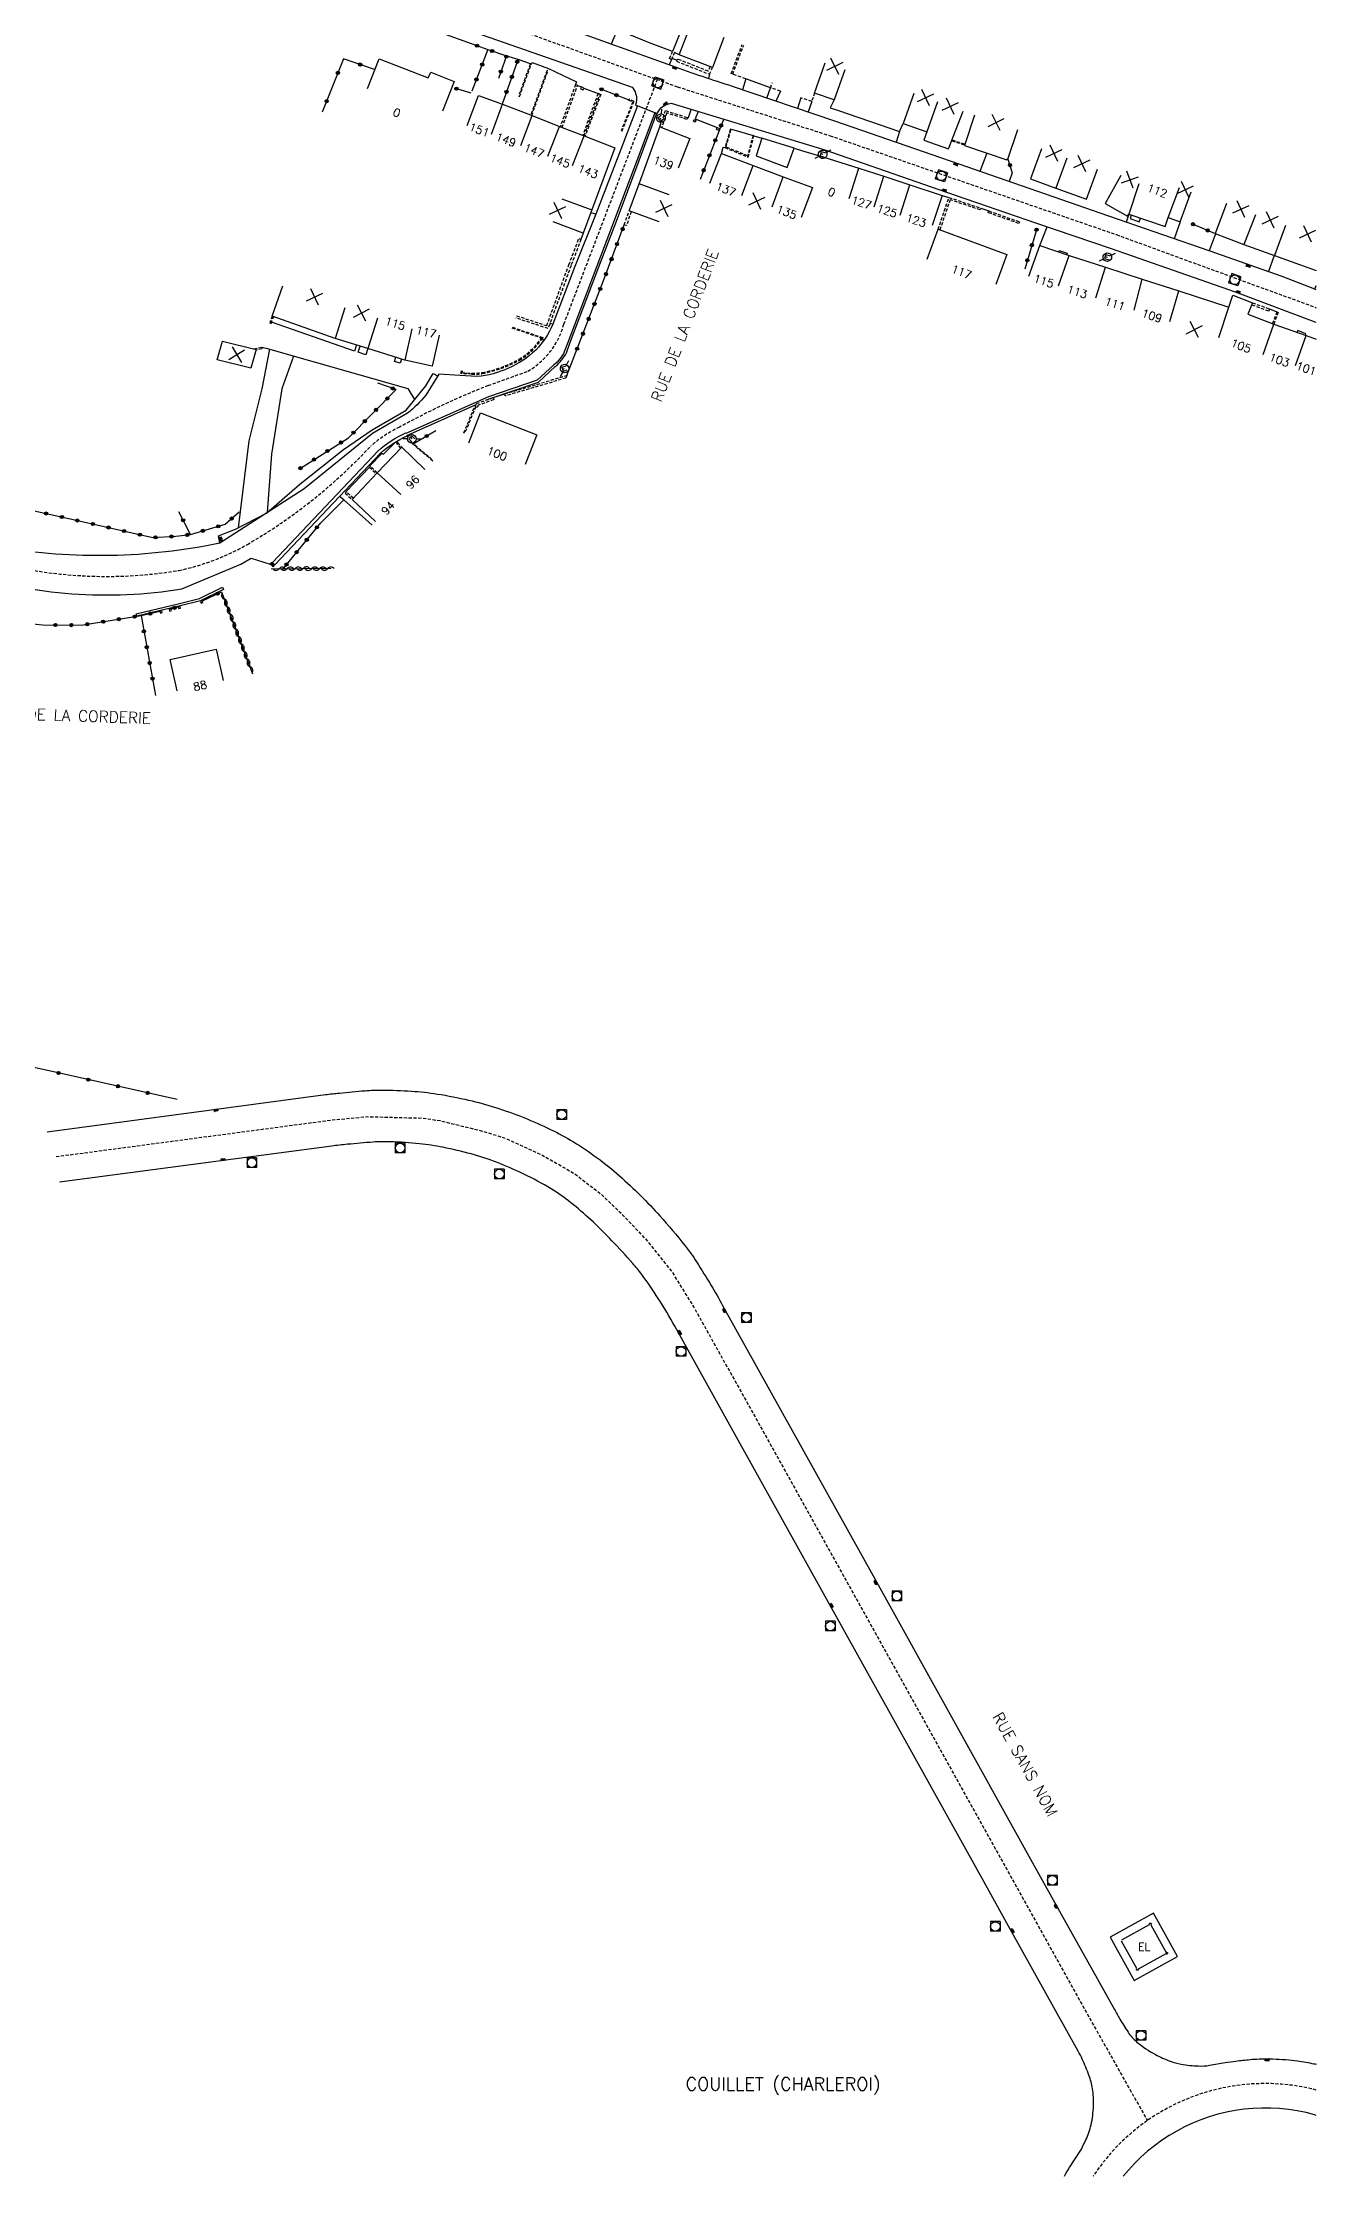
# Model space of a CAD drawing. Header units: millimetres. Extents: x 155999 to 157000, y 121000 to 122000.
# Drawn here: x 156801 to 157000, y 121000 to 121333.4 of the extents above; entities that cross this region are included whole.
import ezdxf
from ezdxf.enums import TextEntityAlignment as Align

# ---------------------------------------------------------------- set-up
doc = ezdxf.new("R2010")
doc.units = ezdxf.units.MM
doc.linetypes.add('DASHED', pattern=[0.75, 0.5, -0.25])
doc.layers.get('0').update_dxf_attribs({"linetype": 'CONTINUOUS'})
for name, color, linetype in [('W0001', 6, 'DASHED'), ('W0008', 7, 'CONTINUOUS'), ('W0100', 7, 'CONTINUOUS'), ('W0112', 1, 'DASHED'), ('W0310', 3, 'CONTINUOUS'), ('W0322', 7, 'CONTINUOUS'), ('W0334', 7, 'CONTINUOUS'), ('W0400', 7, 'CONTINUOUS'), ('W0420', 7, 'CONTINUOUS'), ('W0471', 7, 'CONTINUOUS'), ('W0980', 7, 'CONTINUOUS'), ('W0984', 7, 'CONTINUOUS'), ('W0989', 7, 'CONTINUOUS'), ('W0991', 7, 'CONTINUOUS'), ('W1102', 7, 'CONTINUOUS')]:
    doc.layers.add(name, color=color, linetype=linetype)
doc.styles.get("Standard").update_dxf_attribs({"font": 'romans.shx', "width": 0.85})

# ---------------------------------------------------------------- blocks, each defined once
blk = doc.blocks.new('T400')
for p, q in [((-0.15, 0.3), (0.15, 0.3)), ((-0.15, -0.25), (-0.15, 0.3)), ((-0.15, 0.15), (0.15, 0.15)), ((-0.15, 0), (0.15, 0)), ((0.15, 0.3), (0.15, -0.25)), ((-0.15, -0.15), (0.15, -0.15)), ((-0.15, -0.25), (-0.15, -0.3)), ((-0.15, -0.3), (0.15, -0.3)), ((0.15, -0.3), (0.15, -0.25))]:
    blk.add_line(p, q)
blk = doc.blocks.new('T471')
for p, q in [((-0.333334, 0.333334), (-0.333334, -0.333334)), ((-0.333334, 0.333334), (0.333334, 0.333334)), ((-0.333334, 0), (0, 0)), ((0.500001, 0.500001), (1.000002, 1.000002)), ((-0.500001, -0.500001), (-1.000002, -1.000002)), ((-0.333334, -0.333334), (0.333334, -0.333334))]:
    blk.add_line(p, q)
blk.add_ellipse((0, 0), major_axis=(0.471405, 0.471405), ratio=1, start_param=5.4977871438, end_param=11.780972451)
blk = doc.blocks.new('T420')
for p, q in [((0.75, 0.75), (-0.75, 0.75)), ((-0.75, 0.75), (-0.75, -0.75)), ((0.75, 0.75), (0.75, -0.75)), ((0.75, -0.75), (-0.75, -0.75))]:
    blk.add_line(p, q)
blk.add_ellipse((0, 0), major_axis=(-0.53, 0.53), ratio=1, start_param=3.926991, end_param=10.210176)
blk = doc.blocks.new('t310o')
at = {"color": 0, "linetype": 'Continuous'}
for centre, start, end in [((-0.5, 0.38), 216.8699, 323.1304), ((0.5, -0.37), 36.8699, 143.1303)]:
    blk.add_arc(centre, 0.625, start, end, dxfattribs=at)
blk = doc.blocks.new('t322o')
at = {"color": 0, "linetype": 'Continuous'}
for radius in [0.25, 0.15]:
    blk.add_circle((0, 0), radius, dxfattribs=at)
blk = doc.blocks.new('t991o')
at = {"color": 0, "linetype": 'Continuous'}
for p, q in [((-1, 1), (1, -1)), ((-1, -1), (1, 1))]:
    blk.add_line(p, q, dxfattribs=at)

msp = doc.modelspace()

# ---------------------------------------------------------------- linework, layer by layer
at = {"layer": 'W0001'}
msp.add_line((156968.76, 121303.38), (157000, 121291.97), dxfattribs=at)
for points in [[(156607.75, 121360.1), (156651.22, 121372.78), (156653.48, 121373.44), (156672.26, 121378.87), (156673.92, 121379.35, -0.107336), (156681.7, 121379.57, -0.007706), (156682.47, 121379.44, -0.042636), (156689.04, 121376.7), (156691.88, 121375.08), (156712.03, 121366.5, 0.06955), (156716.75, 121365.3), (156724.46, 121365.1), (156774.28, 121362.58), (156774.82, 121362.58, -0.009605), (156789.94, 121361.39, -0.006178), (156801.73, 121359.63, -0.042049), (156816.62, 121356.05), (156829.14, 121351.99), (156851.69, 121343.85), (156900.18, 121326.48), (156924.01, 121318.84), (156968.76, 121303.38)], [(156646.57, 121301.72), (156665.53, 121294.99), (156679.71, 121291.69), (156717.94, 121278.57), (156741.11, 121270.04), (156744.29, 121268.89), (156764.53, 121261.61), (156789.52, 121253.36, 0.120051), (156822.27, 121250.91, 0.075232), (156832.99, 121254.98, 0.073635), (156852.35, 121270.45, -0.065281), (156856.73, 121273.3, -0.031325), (156870.6, 121279.8), (156876.77, 121282.04, 0.197759), (156882.43, 121289.41), (156897.04, 121327.61)]]:
    msp.add_lwpolyline(points, format="xyb", dxfattribs=at)
at = {"layer": 'W0001', "flags": 128}
for points in [[(156803.07, 121159.33), (156827.22, 121162.54), (156846.2, 121165.06), (156851.65, 121165.57), (156860.25, 121165.35), (156863.08, 121164.95), (156869.85, 121163.28), (156873.05, 121162.28), (156878.97, 121159.6), (156884.03, 121156.71), (156888.11, 121153.56), (156891.36, 121150.49), (156895.49, 121146.11), (156899.28, 121141.36), (156902.83, 121135.62), (156908.74, 121125.02), (156963.5, 121026.61), (156973.6, 121008.71)], [(157000, 121013.48), (156999.25, 121013.67), (156997.71, 121013.99), (156996.15, 121014.23), (156994.57, 121014.4), (156993, 121014.48), (156991.42, 121014.49), (156989.84, 121014.43), (156988.26, 121014.28), (156986.7, 121014.06), (156985.15, 121013.76), (156983.61, 121013.39), (156982.1, 121012.94), (156980.61, 121012.41), (156979.14, 121011.82), (156977.71, 121011.15), (156976.31, 121010.41), (156974.95, 121009.61), (156973.63, 121008.74), (156972.36, 121007.81), (156971.13, 121006.81), (156969.95, 121005.76), (156968.83, 121004.65), (156967.76, 121003.49), (156966.75, 121002.27), (156965.8, 121001.01), (156965.12, 121000)]]:
    msp.add_lwpolyline(points, dxfattribs=at)
at = {"layer": 'W0008'}
for points in [[(156654.17, 121371.07), (156672.95, 121376.5), (156674.56, 121376.97, -0.107157), (156681.28, 121377.14, -0.006466), (156681.87, 121377.04, -0.041357), (156687.85, 121374.53), (156690.78, 121372.87), (156711.08, 121364.22, 0.070615), (156716.55, 121362.84), (156725.23, 121362.33), (156765.36, 121360.14), (156774.69, 121359.61, -0.017182), (156789.59, 121358.19, -0.042023), (156817.78, 121352.69), (156828.19, 121349.34), (156846.22, 121342.81), (156893.09, 121326.42, -0.202906), (156893.76, 121324.33)], [(157000, 121294.74), (156999.75, 121294.84), (156994.68, 121296.84), (156983.23, 121300.84), (156976.02, 121303.34), (156967.57, 121306.28), (156944.2, 121314.39), (156924.78, 121321.12), (156908.78, 121326.54, -0.011478), (156899.43, 121329.7), (156889.82, 121333.15), (156847.93, 121348.25)], [(156893.76, 121324.33, -0.056026), (156893.63, 121323.63), (156893.91, 121323.51), (156891.39, 121316.83), (156887.41, 121306.57), (156884.16, 121298.42), (156880.71, 121289.38, -0.096538), (156878.02, 121285.34, -0.167155), (156868.84, 121281.2), (156866.14, 121281.36), (156862.86, 121281.6), (156860.83, 121278.29, -0.049718), (156858, 121275.48), (156852.5, 121272.3), (156841.85, 121263.67), (156828.68, 121255.18, -0.09328), (156794.42, 121254.51)], [(157000, 121289.66), (156999.8, 121289.73), (156987.39, 121294.41), (156967.99, 121301.16), (156956.35, 121305.12), (156942.26, 121309.97), (156923.24, 121316.56), (156899.25, 121323.87, 0.202906), (156897.3, 121322.86, 0.056026), (156896.9, 121322.27), (156896.61, 121322.39), (156893.86, 121315.09), (156890.3, 121305.59), (156887.59, 121298.47), (156883.04, 121286.52), (156882.49, 121285.07, -0.120241), (156880.86, 121283.05), (156878.27, 121280.63), (156870.62, 121278.04), (156857.74, 121272.33), (156857.71, 121272.4)], [(156788.62, 121250.61, 0.120078), (156822.75, 121248.05), (156831.93, 121251.89), (156833.58, 121252.82), (156836.55, 121251.87), (156836.87, 121252.14), (156853.41, 121269.6, -0.07739), (156857.71, 121272.4)]]:
    msp.add_lwpolyline(points, format="xyb", dxfattribs=at)
for points in [[(156836.43, 121285.47), (156835.22, 121279.28), (156833.19, 121271.17), (156831.53, 121257.59)], [(156840.18, 121284.41), (156838.34, 121279.28), (156836.71, 121269.1), (156836.06, 121259.98)]]:
    msp.add_lwpolyline(points, dxfattribs=at)
at = {"layer": 'W0008', "flags": 128}
for points in [[(156801.7, 121163.22), (156826.95, 121166.59), (156845.15, 121169.01, -0.00811), (156847.35, 121169.26, -0.004446), (156851.37, 121169.63, -0.023056), (156854.03, 121169.73, -0.013401), (156858.61, 121169.56, -0.02299), (156862.64, 121169.11, -0.018679), (156867.54, 121168.16, -0.019163), (156871.72, 121167, -0.017562), (156876.17, 121165.42, -0.019684), (156880.34, 121163.58, -0.022037), (156883.9, 121161.63, -0.022645), (156887.62, 121159.14, -0.022452), (156891.13, 121156.31, -0.014271), (156894.41, 121153.23, -0.014703), (156897.41, 121150.07, -0.014), (156901.33, 121145.44, -0.027085), (156903.15, 121142.89, -0.006592), (156905.45, 121139.17, -0.008094), (156907.23, 121136.08), (156930.73, 121093.8), (156955.1, 121050.02), (156959.16, 121042.75), (156968.44, 121026.08, 0.008799), (156969.31, 121024.57, 0.006414), (156970.58, 121022.54, 0.079359), (156971.97, 121020.98, 0.047247), (156974.87, 121019.03, 0.033955), (156977.14, 121018, 0.047652), (156978.86, 121017.53, 0.032341), (156981.61, 121017.24, 0.052437), (156983.32, 121017.35), (156985.74, 121017.76, -0.010714), (156987.42, 121018.01, -0.008169), (156989.64, 121018.25, -0.017597), (156991.05, 121018.34, -0.011517), (156993.19, 121018.34, -0.014052), (156995.23, 121018.23, -0.01551), (156997.06, 121018.03, -0.013302), (156999.62, 121017.59, -0.004252), (157000, 121017.52)], [(156960.63, 121000, -0.015552), (156961.45, 121001.37), (156963.09, 121003.93, 0.025454), (156963.28, 121004.25, 0.005758), (156963.99, 121005.69, 0.056549), (156964.8, 121008.04, 0.046826), (156965.18, 121011, 0.045095), (156965.02, 121013.69, 0.055836), (156964.47, 121015.79, 0.011867), (156963.43, 121018.28, 0.022604), (156962.79, 121019.56), (156952.16, 121038.64), (156947.51, 121047), (156923.5, 121090.15), (156908.87, 121116.43), (156899.77, 121132.81, 0.015504), (156897.17, 121137.17, 0.017358), (156894.59, 121140.91, 0.020956), (156893.18, 121142.65, 0.009786), (156889.94, 121146.19, 0.015792), (156886.61, 121149.46, 0.018093), (156883.53, 121152.12, 0.031846), (156880.45, 121154.27, 0.024439), (156876.14, 121156.61, 0.02113), (156871.9, 121158.44, 0.0234), (156867.94, 121159.74, 0.019035), (156863.52, 121160.78, 0.023435), (156859.88, 121161.33, 0.016156), (156855.31, 121161.64, 0.027389), (156852.6, 121161.59, 0.005606), (156848.61, 121161.25, 0.009071), (156846.14, 121160.97), (156811.87, 121156.42), (156803.6, 121155.33)]]:
    msp.add_lwpolyline(points, format="xyb", dxfattribs=at)
msp.add_lwpolyline([(156967.79, 121037.37), (156971.54, 121030.6), (156978.32, 121034.35), (156974.58, 121041.12)], close=True, dxfattribs=at)
msp.add_lwpolyline([(157000, 121009.52), (156999.74, 121009.6), (156998.39, 121009.95), (156997.03, 121010.23), (156995.65, 121010.44), (156994.27, 121010.59), (156992.88, 121010.66), (156991.49, 121010.67), (156990.09, 121010.61), (156988.71, 121010.49), (156987.33, 121010.29), (156985.96, 121010.03), (156984.61, 121009.7), (156983.27, 121009.3), (156981.96, 121008.84), (156980.67, 121008.32), (156979.41, 121007.73), (156978.18, 121007.08), (156976.98, 121006.37), (156975.81, 121005.6), (156974.69, 121004.78), (156973.61, 121003.91), (156972.57, 121002.98), (156971.58, 121002), (156970.64, 121000.97), (156969.83, 121000)], dxfattribs=at)
at = {"layer": 'W0100'}
msp.add_line((156972.8, 121296.44), (156978.53, 121294.59), dxfattribs=at)
for points in [[(156901.3, 121336.74), (156899.39, 121331.98), (156895.64, 121333.42), (156890.68, 121335.41), (156885.26, 121337.54), (156884.79, 121337.91), (156871.07, 121343.35), (156872.91, 121348)], [(156907.43, 121334.18), (156905.65, 121329.5), (156900.46, 121331.48), (156902.24, 121336.15)], [(156851.76, 121326.2), (156853.57, 121330.86), (156861.23, 121327.88), (156861.62, 121328.78), (156865.29, 121327.32), (156863.45, 121322.67)], [(156926.3, 121329.15), (156924.66, 121324.43), (156921.6, 121325.5), (156923.24, 121330.22)], [(156867.33, 121320.45), (156869.06, 121325.14), (156872.84, 121323.75), (156877.47, 121321.98), (156881.73, 121320.3), (156885.59, 121318.84), (156890.37, 121316.96), (156886.81, 121307.27), (156885.46, 121303.62), (156880.77, 121305.36)], [(156924.66, 121324.43), (156924.04, 121323.21), (156925.34, 121322.77), (156934.88, 121319.48), (156935.43, 121320.74), (156939.12, 121319.43), (156938.66, 121318.15), (156942.54, 121316.8), (156944.83, 121322.7)], [(156897.3, 121305.37), (156892.61, 121307.1), (156894.17, 121311.34), (156897.43, 121320.23), (156902.09, 121318.42), (156900.28, 121313.76)], [(156946.59, 121322.03), (156945.01, 121317.29), (156951.64, 121315.09), (156951.68, 121315.23), (156951.82, 121315.15), (156953.36, 121319.79)], [(156905.24, 121311.41), (156907.04, 121316.08), (156912.01, 121314.16), (156916.69, 121312.44), (156921.26, 121310.73)], [(156919.56, 121316.53), (156922.89, 121315.53), (156928.52, 121313.78), (156932.43, 121312.51), (156936.5, 121311.18), (156941.55, 121309.51), (156939.99, 121304.79)], [(156957.03, 121316.79), (156955.32, 121312.09), (156959.29, 121310.65), (156964.07, 121308.9), (156965.79, 121313.6)], [(156969.47, 121312.6), (156966.99, 121308.26), (156970.48, 121306.26), (156970.69, 121306.56), (156976.38, 121304.67), (156976.87, 121306.07), (156978.72, 121305.38), (156980.46, 121310.07)], [(156985.96, 121308.23), (156984.17, 121303.57), (156988.69, 121301.82), (156993.48, 121300.1), (157000, 121297.76)], [(156939.18, 121299.54), (156940.91, 121304.23), (156951.66, 121300.26), (156949.93, 121295.57)], [(156955.09, 121296.88), (156956.77, 121301.71), (156961.38, 121300.11), (156967.08, 121298.28), (156972.8, 121296.44), (156978.53, 121294.59), (156986.33, 121292.07), (156986.96, 121293.94), (156990.02, 121292.75), (156989.32, 121290.97), (156993.38, 121289.39), (156998.41, 121287.63), (157000, 121287.07)], [(156862.95, 121287.7), (156861.85, 121282.82), (156857.55, 121283.79), (156851.8, 121285.57), (156846.71, 121287.18), (156836.85, 121290.67), (156838.52, 121295.39)], [(156867.57, 121270.86), (156869.38, 121275.53), (156878.19, 121272.11), (156876.38, 121267.45)], [(156852.99, 121258.58), (156849.34, 121261.99), (156853.27, 121266.18), (156857.09, 121270.16), (156860.69, 121266.7)], [(156821.98, 121232.1), (156820.88, 121236.98), (156828.09, 121238.6), (156829.18, 121233.72)]]:
    msp.add_lwpolyline(points, dxfattribs=at)
msp.add_lwpolyline([(156829.09, 121286.73), (156834.35, 121285.45), (156833.52, 121282.53), (156828.25, 121283.81)], close=True, dxfattribs=at)
at = {"layer": 'W0100', "flags": 128}
msp.add_lwpolyline([(156969.61, 121036.96), (156973.94, 121039.35, -0.471772), (156974.05, 121039.56, -0.886589), (156974.14, 121039.28), (156976.55, 121034.99, -0.119395), (156976.58, 121035, -1), (156976.65, 121034.71, -0.292327), (156976.5, 121034.77), (156972.17, 121032.38, -0.445351), (156972.06, 121032.2, -0.818642), (156971.95, 121032.45), (156969.53, 121036.75)], format="xyb", dxfattribs=at)
at = {"layer": 'W0112'}
for p, q in [((156945.04, 121317.38), (156943, 121318)), ((156943.07, 121318.18), (156945.1, 121317.56))]:
    msp.add_line(p, q, dxfattribs=at)
for points in [[(156908.57, 121328.55), (156910.28, 121333.09)], [(156908.8, 121328.47), (156910.52, 121333)], [(156899.71, 121331.83), (156899.23, 121330.75), (156898.91, 121330.9), (156899.39, 121331.98)], [(156905.29, 121329.64), (156904.99, 121328.92), (156900.17, 121330.82), (156900.03, 121330.47), (156905.2, 121328.43), (156905.65, 121329.5)], [(156877.39, 121322.01), (156879.93, 121328.99), (156879.79, 121329.04), (156877.25, 121322.07)], [(156882.15, 121320.14), (156884.56, 121326.71), (156884.26, 121326.82), (156881.85, 121320.25)], [(156910.83, 121327.72), (156908.57, 121328.55)], [(156916.27, 121325.81), (156914.72, 121326.32), (156915.01, 121327.17)], [(156888.06, 121325.31), (156887.76, 121325.42), (156885.37, 121318.92)], [(156885.59, 121318.84), (156888.05, 121325.32), (156888.19, 121325.26), (156885.73, 121318.78)], [(156897.43, 121320.23), (156898.3, 121322.76), (156901.75, 121321.66), (156901.66, 121321.38), (156898.49, 121322.39), (156897.71, 121320.13)], [(156921.6, 121325.5), (156921.15, 121324.21), (156919.44, 121324.76)], [(156940.91, 121304.23), (156942.59, 121309.2), (156947.56, 121307.52), (156947.47, 121307.25), (156942.77, 121308.84), (156941.18, 121304.14)], [(156892.94, 121306.97), (156892.19, 121304.8), (156891.85, 121304.92), (156892.61, 121307.1)], [(156875.01, 121290.7), (156879.74, 121289.17), (156883.21, 121298.69), (156884.75, 121302.77), (156885.08, 121302.64), (156883.54, 121298.56), (156879.96, 121288.72), (156874.9, 121290.36)], [(156990.02, 121292.75), (156992.7, 121291.77), (156992.57, 121291.41), (156989.88, 121292.4)], [(156836.85, 121290.67), (156836.45, 121289.59), (156836.69, 121289.5), (156837.08, 121290.59)], [(156993.82, 121291.31), (156993.15, 121289.48)], [(156993.83, 121291.31), (156994.02, 121291.23), (156993.35, 121289.4)], [(156833.99, 121285.53), (156835.19, 121285.78), (156835.24, 121285.54), (156834.33, 121285.35)], [(156874.4, 121288.91), (156879.14, 121287.29), (156879.09, 121287.15), (156874.36, 121288.77)], [(156856.96, 121270.03), (156856.29, 121270.76), (156856.42, 121270.88), (156857.09, 121270.16)], [(156861.95, 121268), (156858.48, 121270.93), (156858.55, 121271.01), (156862.02, 121268.08)], [(156853.25, 121266.16), (156852.18, 121267.21), (156852.05, 121267.07), (156853.12, 121266.03)], [(156849.53, 121262.2), (156848.41, 121263.19), (156848.23, 121262.99), (156849.34, 121261.99)]]:
    msp.add_lwpolyline(points, dxfattribs=at)
for points in [[(156875.5, 121324.99), (156877.31, 121329.97), (156877.16, 121330.02), (156875.36, 121325.04)], [(156885.04, 121326.16), (156885.44, 121326), (156885.56, 121326.29), (156885.16, 121326.46)], [(156892.54, 121324.41), (156893.2, 121324.13), (156891.37, 121319.63), (156891.51, 121319.58), (156893.4, 121324.21), (156892.6, 121324.55)], [(156902.94, 121320.98), (156902.67, 121321.1), (156902.78, 121321.37), (156903.06, 121321.26)], [(156906.64, 121319.67), (156906.25, 121319.83), (156906.36, 121320.1), (156906.75, 121319.95)], [(156911.99, 121318.86), (156911.13, 121315.7), (156907.76, 121317.07), (156908.56, 121319.82), (156908.42, 121319.87), (156907.58, 121316.98), (156911.23, 121315.5), (156912.13, 121318.82)], [(156948.73, 121306.81), (156948.82, 121307.08), (156953.61, 121305.39), (156953.52, 121305.12)], [(156882.74, 121280.98), (156873.27, 121278.18), (156873.18, 121278.5), (156882.89, 121281.38)], [(156871.46, 121277.6), (156869.03, 121276.72), (156868.89, 121276.38), (156868.63, 121276.48), (156866.94, 121272.35), (156866.8, 121272.4), (156868.49, 121276.54), (156868.58, 121276.51), (156868.78, 121276.99), (156871.35, 121277.91)], [(156825.94, 121246.15), (156825.66, 121246.07), (156825.75, 121245.79), (156826.03, 121245.88)], [(156819.59, 121244.63), (156819.3, 121244.55), (156819.38, 121244.25), (156819.67, 121244.33)], [(156821.02, 121244.93), (156820.73, 121244.86), (156820.8, 121244.56), (156821.1, 121244.64)], [(156822.44, 121245.3), (156822.15, 121245.24), (156822.21, 121244.95), (156822.5, 121245.01)]]:
    msp.add_lwpolyline(points, close=True, dxfattribs=at)
msp.add_lwpolyline([(156879.04, 121287.17, -0.110466), (156875.49, 121283.76, -0.075403), (156869.69, 121281.67, -0.041869), (156868, 121281.59), (156866.3, 121281.68), (156866.42, 121282.09), (156866.57, 121282.05), (156866.5, 121281.82), (156868.01, 121281.74, 0.041715), (156869.67, 121281.82, 0.075304), (156875.41, 121283.9, 0.109483), (156878.9, 121287.22)], format="xyb", dxfattribs=at)
at = {"layer": 'W0310'}
for points in [[(156836.68, 121251.16), (156846.05, 121251.26)], [(156828.94, 121247.58), (156833.79, 121234.76)]]:
    msp.add_lwpolyline(points, dxfattribs=at)
at = {"layer": 'W0322'}
for p, q in [((156852.82, 121329.18), (156847.98, 121330.87)), ((156867.92, 121325.51), (156865.34, 121326.28))]:
    msp.add_line(p, q, dxfattribs=at)
for points in [[(156852.41, 121338.86), (156860.68, 121335.87), (156870.55, 121332.3), (156873.48, 121331.32), (156872.19, 121327.79)], [(156847.98, 121330.87), (156847.98, 121330.87), (156844.67, 121322.52)], [(156870.55, 121332.3), (156868.05, 121325.78)], [(156875.13, 121330.39), (156872.78, 121323.77)], [(156888.3, 121326.09), (156892.56, 121324.46)], [(156906.99, 121320.44), (156903.7, 121312.01)], [(156951.82, 121315.15), (156952.48, 121313.02)], [(156882.89, 121281.38), (156888.87, 121296.88), (156891.85, 121304.92)], [(156956.28, 121304.15), (156954.44, 121298)], [(156980.73, 121305.01), (156984.17, 121303.57)], [(156672.76, 121285.9), (156678.65, 121283.83), (156705.93, 121273.76), (156733.33, 121263.82), (156762.54, 121253.11), (156780.88, 121246.3), (156791.97, 121243.37), (156800.93, 121242.41), (156806.97, 121242.36), (156816.35, 121243.85), (156819.3, 121244.53)], [(156841.12, 121266.8), (156848.76, 121271.66), (156856.21, 121279.16), (156853.33, 121280.18)], [(156858.89, 121270.72), (156862.44, 121272.77)], [(156782, 121264.15), (156804.14, 121259.23), (156818.19, 121256.05), (156821.77, 121256.26), (156824.08, 121256.53), (156829.51, 121258.12), (156831.69, 121260.07)], [(156824.08, 121256.53), (156822.24, 121260.08)], [(156838.54, 121251.18), (156844.42, 121258.35)], [(156825.95, 121246.14), (156828.94, 121247.58)], [(156816.35, 121243.85), (156818.62, 121231.35)], [(156821.02, 121244.93), (156822.15, 121245.24)]]:
    msp.add_lwpolyline(points, dxfattribs=at)
at = {"layer": 'W0322', "flags": 128}
msp.add_lwpolyline([(156822.02, 121168.25), (156803.41, 121172.4), (156786.69, 121176.1)], dxfattribs=at)
at = {"layer": 'W0334'}
for points in [[(156890.76, 121335.37), (156889.82, 121333.15)], [(156873.48, 121331.32), (156875.25, 121330.8), (156877.15, 121330.14), (156877.42, 121330.13), (156877.46, 121330.26), (156880.04, 121329.32), (156884.39, 121327.27), (156884.26, 121326.82)], [(156875.25, 121330.8), (156875.13, 121330.39)], [(156899.23, 121330.75), (156898.9, 121329.89)], [(156899.3, 121330.93), (156900.1, 121330.65)], [(156900.46, 121331.48), (156899.71, 121331.83)], [(156884.56, 121326.7), (156885.16, 121326.46)], [(156885.56, 121326.29), (156887.76, 121325.42)], [(156905.2, 121328.43), (156905, 121327.76)], [(156914.15, 121324.73), (156914.72, 121326.32), (156910.83, 121327.72), (156910.31, 121326.03)], [(156916.27, 121325.81), (156915.53, 121324.26)], [(156896.61, 121322.39), (156893.91, 121323.51)], [(156901.75, 121321.66), (156901.87, 121321.68), (156902.33, 121322.93)], [(156903.41, 121322.6), (156902.95, 121321.49), (156906.36, 121320.1)], [(156919.44, 121324.76), (156918.91, 121323.11)], [(156921.15, 121324.21), (156920.58, 121322.55)], [(156906.99, 121320.44), (156907.44, 121321.37)], [(156908.56, 121319.82), (156908.6, 121319.88), (156911.99, 121318.86)], [(156934.88, 121319.48), (156934.34, 121317.84)], [(156907.04, 121316.08), (156907.33, 121317.05), (156907.58, 121316.98)], [(156912.13, 121318.82), (156913.37, 121318.44), (156912.47, 121315.69), (156917.3, 121313.89), (156918.43, 121316.91), (156919.56, 121316.53)], [(156918.43, 121316.91), (156913.37, 121318.44)], [(156948.51, 121316.13), (156947.43, 121313.27)], [(156952.48, 121313.02), (156951.99, 121311.69)], [(156941.55, 121309.51), (156942.59, 121309.2)], [(156887.41, 121306.57), (156886.63, 121306.77)], [(156947.56, 121307.52), (156948.82, 121307.08)], [(156970.69, 121306.56), (156970.28, 121305.33)], [(156971.07, 121306.43), (156970.9, 121305.91), (156972.33, 121305.4), (156972.52, 121305.95)], [(156885.46, 121303.62), (156885.08, 121302.64)], [(156956.77, 121301.71), (156957.92, 121304.59)], [(156978.72, 121305.38), (156977.78, 121302.73)], [(156984.27, 121303.53), (156983.23, 121300.84)], [(156959.73, 121300.68), (156959.82, 121300.92), (156961.05, 121300.5), (156960.96, 121300.25)], [(156993.42, 121300.13), (156992.52, 121297.6)], [(156999.75, 121294.84), (157000, 121295.41)], [(156850, 121286.14), (156849.7, 121285.18), (156836.76, 121289.71)], [(156880.71, 121289.38), (156880.24, 121289.5)], [(156992.7, 121291.77), (156993.83, 121291.31)], [(156835.19, 121285.78), (156835.92, 121285.62), (156858.04, 121279.33), (156859.1, 121277.62)], [(156851.79, 121285.58), (156851.49, 121284.6), (156850.29, 121285), (156850.59, 121285.95)], [(156879.28, 121286.82), (156879.09, 121287.15)], [(156998.29, 121287.67), (156998.37, 121287.9), (156997.11, 121288.38), (156997.01, 121288.12)], [(156857.05, 121283.95), (156856.84, 121283.28), (156855.98, 121283.56), (156856.18, 121284.22)], [(156828.68, 121255.18), (156828.45, 121256.3), (156831.1, 121257.37), (156835.95, 121259.88), (156841.14, 121264.38), (156847.99, 121269.81), (156852.44, 121272.86), (156857.76, 121275.97), (156860.84, 121279.77), (156862.01, 121281.69), (156862.69, 121281.33)], [(156871.35, 121277.91), (156873.18, 121278.5)], [(156852.18, 121267.21), (156852.12, 121267.26), (156854.05, 121269.24), (156854.22, 121269.08), (156856.17, 121271.02), (156856.42, 121270.88)], [(156848.41, 121263.19), (156848.4, 121263.24), (156852.05, 121267.07)], [(156844.42, 121258.35), (156848.04, 121261.97), (156847.35, 121262.49)], [(156848.04, 121261.97), (156852.44, 121257.99)]]:
    msp.add_lwpolyline(points, dxfattribs=at)
for points in [[(156870.45, 121277.59), (156870.75, 121277.72), (156878.45, 121280.32), (156881.08, 121282.78, 0.120033), (156882.81, 121284.93), (156883.37, 121286.4), (156887.91, 121298.35), (156890.63, 121305.47), (156894.19, 121314.97), (156896.9, 121322.27)], [(156836.87, 121252.14), (156837.24, 121251.8), (156853.75, 121269.25, -0.077072), (156857.91, 121271.94), (156857.88, 121272.01), (156868.71, 121276.82)]]:
    msp.add_lwpolyline(points, format="xyb", dxfattribs=at)
msp.add_lwpolyline([(156815.61, 121244.14), (156822.14, 121245.7), (156825.49, 121246.52), (156829.08, 121248.28), (156829.26, 121247.92), (156825.63, 121246.14), (156822.24, 121245.31), (156815.7, 121243.75)], close=True, dxfattribs=at)
at = {"layer": 'W1102'}
for p, q in [((156871.11, 121319.06), (156872.84, 121323.75)), ((156937.11, 121325.45), (156935.43, 121320.74)), ((156940.79, 121324.14), (156939.12, 121319.43)), ((156875.68, 121317.31), (156877.47, 121321.98)), ((156879.89, 121315.65), (156881.73, 121320.3)), ((156883.76, 121314.19), (156885.59, 121318.84)), ((156910.21, 121309.5), (156912.01, 121314.16)), ((156914.97, 121307.75), (156916.69, 121312.44)), ((156926.98, 121309.02), (156928.52, 121313.78)), ((156930.89, 121307.75), (156932.43, 121312.51)), ((156961, 121315.35), (156959.29, 121310.65)), ((156898.86, 121309.61), (156894.17, 121311.34)), ((156921.26, 121310.73), (156919.52, 121306.05)), ((156934.96, 121306.43), (156936.5, 121311.18)), ((156972.27, 121311.3), (156970.69, 121306.56)), ((156976.87, 121306.07), (156978.61, 121310.76)), ((156882.12, 121308.99), (156886.81, 121307.27)), ((156990.49, 121306.49), (156988.69, 121301.82)), ((156995.17, 121304.81), (156993.48, 121300.1)), ((156959.73, 121295.39), (156961.38, 121300.11)), ((156965.55, 121293.52), (156967.08, 121298.28)), ((156971.52, 121291.6), (156972.8, 121296.44)), ((156977.12, 121289.79), (156978.53, 121294.59)), ((156848.22, 121291.95), (156846.71, 121287.18)), ((156853.28, 121290.35), (156851.8, 121285.57)), ((156984.77, 121287.32), (156986.33, 121292.07)), ((156991.7, 121284.68), (156993.38, 121289.39)), ((156858.65, 121288.69), (156857.55, 121283.79)), ((156996.76, 121282.91), (156998.41, 121287.63)), ((156856.92, 121262.76), (156853.27, 121266.18))]:
    msp.add_line(p, q, dxfattribs=at)

# ---------------------------------------------------------------- block references
at = {"layer": 'W0310'}
for p, rotation in [((156837.93, 121251.17), 0.612069592213253), ((156839.18, 121251.19), 0.612069592213253), ((156840.43, 121251.2), 0.612069592213253), ((156841.68, 121251.21), 0.612069592213253), ((156843.01, 121251.17), 0.612069592213253), ((156844.26, 121251.19), 0.612069592213253), ((156845.51, 121251.2), 0.612069592213253), ((156829.38, 121246.41), 290.709374165419), ((156829.82, 121245.24), 290.709374165419), ((156830.27, 121244.07), 290.709374165419), ((156830.71, 121242.9), 290.709374165419), ((156831.15, 121241.74), 290.709374165419), ((156831.59, 121240.57), 290.709374165419), ((156832.03, 121239.4), 290.709374165419), ((156832.48, 121238.23), 290.709374165419), ((156832.92, 121237.06), 290.709374165419), ((156833.36, 121235.89), 290.709374165419)]:
    msp.add_blockref('t310o', p, dxfattribs=dict(at, rotation=rotation))
at = {"layer": 'W0322'}
for p, rotation in [((156868.87, 121332.9), 340.118820506306), ((156850.58, 121329.96), 160.8043382886746), ((156869.66, 121329.96), 249.0304041350529), ((156871.23, 121332.07), 341.603246398966), ((156872.57, 121328.85), 249.938408119078), ((156873.43, 121331.2), 249.938408119078), ((156875.13, 121330.39), 250.458281084763), ((156847.11, 121328.66), 248.3478180628017), ((156865.65, 121326.19), 163.3537574474347), ((156868.76, 121327.63), 249.0304041350529), ((156873.46, 121325.68), 250.458281084763), ((156874.3, 121328.04), 250.458281084763), ((156888.3, 121326.09), 339.104370960759), ((156845.35, 121324.24), 248.3478180628017), ((156890.64, 121325.19), 339.104370960759), ((156906.99, 121320.44), 248.672563732979), ((156905.17, 121315.78), 248.672563732979), ((156906.08, 121318.11), 248.672563732979), ((156904.26, 121313.45), 248.672563732979), ((156952.13, 121314.25), 287.358934050308), ((156891.6, 121304.25), 69.7063363649234), ((156956.28, 121304.15), 253.347551285723), ((156980.73, 121305.01), 337.199254059836), ((156983.03, 121304.04), 337.199254059836), ((156889.87, 121299.56), 69.7063363649234), ((156890.73, 121301.91), 69.7063363649234), ((156954.84, 121299.36), 253.347551285723), ((156955.56, 121301.75), 253.347551285723), ((156889, 121297.22), 69.7063363649234), ((156887.2, 121292.55), 68.8910268396308), ((156888.1, 121294.89), 68.8910268396308), ((156886.3, 121290.22), 68.8910268396308), ((156884.5, 121285.56), 68.8910268396308), ((156885.4, 121287.89), 68.8910268396308), ((156855.69, 121279.35), 160.5341941444185), ((156853.07, 121276), 45.22697960342072), ((156854.83, 121277.78), 45.22697960342072), ((156849.55, 121272.45), 45.22697960342072), ((156851.31, 121274.23), 45.22697960342072), ((156845.48, 121269.58), 32.43480416553139), ((156847.59, 121270.92), 32.43480416553139), ((156860.99, 121271.93), 30.04262432798361), ((156841.26, 121266.9), 32.43480416553139), ((156843.37, 121268.24), 32.43480416553139), ((156801.52, 121259.81), 347.4743429621241), ((156803.96, 121259.27), 347.4743429621241), ((156822.93, 121258.75), 117.394638098846), ((156830.51, 121259.02), 41.7177461377343), ((156806.4, 121258.72), 347.2485784061721), ((156808.84, 121258.17), 347.2485784061721), ((156811.28, 121257.62), 347.2485784061721), ((156813.71, 121257.07), 347.2485784061721), ((156816.15, 121256.51), 347.2485784061721), ((156818.6, 121256.08), 3.28997535370287), ((156821.1, 121256.22), 3.28997535370287), ((156823.58, 121256.47), 6.836095399771991), ((156826, 121257.1), 16.3202499137271), ((156828.4, 121257.8), 16.3202499137271), ((156842.25, 121255.71), 50.6405612611982), ((156843.84, 121257.64), 50.6405612611982), ((156840.67, 121253.77), 50.6405612611982), ((156839.08, 121251.84), 50.6405612611982), ((156828.32, 121247.28), 25.73857274982869), ((156802.96, 121242.39), 359.555561740032), ((156805.46, 121242.37), 359.555561740032), ((156807.95, 121242.51), 9.00906362586843), ((156810.42, 121242.91), 9.00906362586843), ((156812.88, 121243.3), 9.00906362586843), ((156815.35, 121243.69), 9.00906362586843), ((156817.8, 121244.18), 13.0757765670197), ((156821.59, 121245.07), 14.0446392735629), ((156816.8, 121241.39), 280.321631083273), ((156817.24, 121238.93), 280.321631083273), ((156817.69, 121236.47), 280.321631083273), ((156818.14, 121234.01), 280.321631083273), ((156803.47, 121172.39), 167.4297534714397), ((156808.11, 121171.35), 167.4297534714397), ((156812.74, 121170.32), 167.4297534714397), ((156817.38, 121169.28), 167.4297534714397)]:
    msp.add_blockref('t322o', p, dxfattribs=dict(at, rotation=rotation))
at = {"layer": 'W0400'}
for p, rotation in [((156899.74, 121329.45), 250.803675996358), ((156898.31, 121323.82), 128.8130200180495), ((156943.67, 121314.37), 70.73661456261097), ((156941.86, 121310.31), 70.82253765769703), ((156989.37, 121298.51), 70.75670849822896), ((156987.79, 121294.42), 70.82490974869897), ((156828.84, 121255.8), 191.558673914654), ((156836.87, 121251.82), 45.92597577659751), ((156828.04, 121166.58), 277.5762375456028), ((156829.19, 121158.87), 97.56348440660258), ((156907.51, 121135.26), 209.0664373799993), ((156900.5, 121131.8), 209.0495238262503), ((156931.14, 121092.75), 208.3938079041071), ((156924.23, 121089.15), 208.8552223098134), ((156959.32, 121042.16), 206.7320167842261), ((156952.5, 121038.32), 211.0643441544012), ((156992.33, 121018.2), 89.74339265375158)]:
    msp.add_blockref('T400', p, dxfattribs=dict(at, rotation=rotation))
at = {"layer": 'W0420'}
for p, rotation in [((156897.1, 121327.09), 160.803675996358), ((156941.42, 121312.57), 340.822537657697), ((156987.25, 121296.33), 340.756708498229)]:
    msp.add_blockref('T420', p, dxfattribs=dict(at, rotation=rotation))
for p in [(156882.08, 121165.9), (156833.66, 121158.38), (156856.83, 121160.68), (156872.35, 121156.6), (156910.95, 121134.18), (156900.73, 121128.88), (156934.45, 121090.68), (156924.07, 121085.97), (156958.74, 121046.25), (156949.85, 121039.04), (156972.61, 121022)]:
    msp.add_blockref('T420', p, dxfattribs=at)
at = {"layer": 'W0471'}
for p, rotation in [((156897.59, 121321.58), 38.8130200180495), ((156922.87, 121315.94), 343.340252776493), ((156967.34, 121299.86), 342.214547559764), ((156882.54, 121282.46), 16.4932932164942), ((156858.67, 121271.48), 314.291431066196)]:
    msp.add_blockref('T471', p, dxfattribs=dict(at, rotation=rotation))
at = {"layer": 'W0991'}
for p, rotation in [((156924.77, 121329.69), 70.82331639922725), ((156938.95, 121324.79), 70.43621440209981), ((156942.81, 121323.42), 70.43621440165367), ((156949.97, 121320.91), 71.67438967450819), ((156959.01, 121316.07), 70.02478357327529), ((156963.39, 121314.48), 69.90131511675236), ((156970.87, 121311.95), 65.18341926227947), ((156912.6, 121308.62), 69.80338615547232), ((156979.54, 121310.41), 69.63957462104086), ((156881.44, 121307.17), 339.6604445764485), ((156898.08, 121307.49), 339.7640014923884), ((156988.23, 121307.36), 68.95484642539084), ((156992.83, 121305.65), 70.26649328916726), ((156998.64, 121303.49), 70.22181480852832), ((156843.48, 121293.63), 70.5160860352515), ((156850.8, 121291.13), 72.4463611761056), ((156980.94, 121288.55), 72.11823400758405), ((156831.3, 121284.63), 346.3430676368515)]:
    msp.add_blockref('t991o', p, dxfattribs=dict(at, rotation=rotation))

# ---------------------------------------------------------------- texts
at = {"layer": 'W0980'}
msp.add_text('COUILLET (CHARLEROI)', height=2, dxfattribs=at).set_placement((156916.67, 121014.29), align=Align.MIDDLE)
at = {"layer": 'W0984'}
msp.add_text('EL', height=1.25, rotation=0.0603, dxfattribs=at).set_placement((156973.1, 121035.86), align=Align.MIDDLE)
at = {"layer": 'W0989'}
for s, rotation, p in [('RUE DE LA CORDERIE', 69.0685, (156901.33, 121289.18)), ('RUE DE LA CORDERIE', 358.0866, (156805.27, 121228.25)), ('RUE SANS NOM', 299.0978, (156954.51, 121064.37))]:
    msp.add_text(s, height=1.75, rotation=rotation, dxfattribs=at).set_placement(p, align=Align.MIDDLE)
at = {"layer": 'W0991'}
for s, rotation, p in [('0', 158.7366, (156856.31, 121322.44)), ('151', 339.8274, (156869.21, 121319.76)), ('149', 339.0784, (156873.37, 121318.2)), ('147', 338.446, (156877.77, 121316.49)), ('145', 339.2563, (156881.82, 121314.92)), ('143', 339.2633, (156886.21, 121313.25)), ('139', 339.8668, (156897.98, 121314.6)), ('137', 338.9155, (156907.74, 121310.45)), ('0', 339.9276, (156924.25, 121310.02)), ('127', 342.0314, (156928.93, 121308.39)), ('112', 339.6396, (156975.15, 121310.24)), ('135', 339.5465, (156917.24, 121306.9)), ('125', 341.9863, (156932.92, 121307.09)), ('123', 341.9863, (156937.47, 121305.61)), ('117', 339.72, (156944.56, 121297.56)), ('115', 342.2007, (156957.41, 121296.13)), ('113', 342.2007, (156962.64, 121294.45)), ('111', 342.1894, (156968.54, 121292.56)), ('115', 342.8127, (156856.07, 121289.49)), ('109', 342.0465, (156974.32, 121290.7)), ('117', 347.2765, (156860.9, 121288.16)), ('105', 339.1531, (156988.23, 121286)), ('103', 340.6791, (156994.23, 121283.79)), ('101', 340.8834, (156998.42, 121282.46)), ('100', 338.8046, (156871.98, 121269.16)), ('96', 46.1477, (156858.79, 121264.72)), ('94', 46.8825, (156854.94, 121260.66)), ('88', 12.6668, (156825.58, 121232.91))]:
    msp.add_text(s, height=1.25, rotation=rotation, dxfattribs=at).set_placement(p, align=Align.MIDDLE)

doc.saveas('drawing.dxf')
